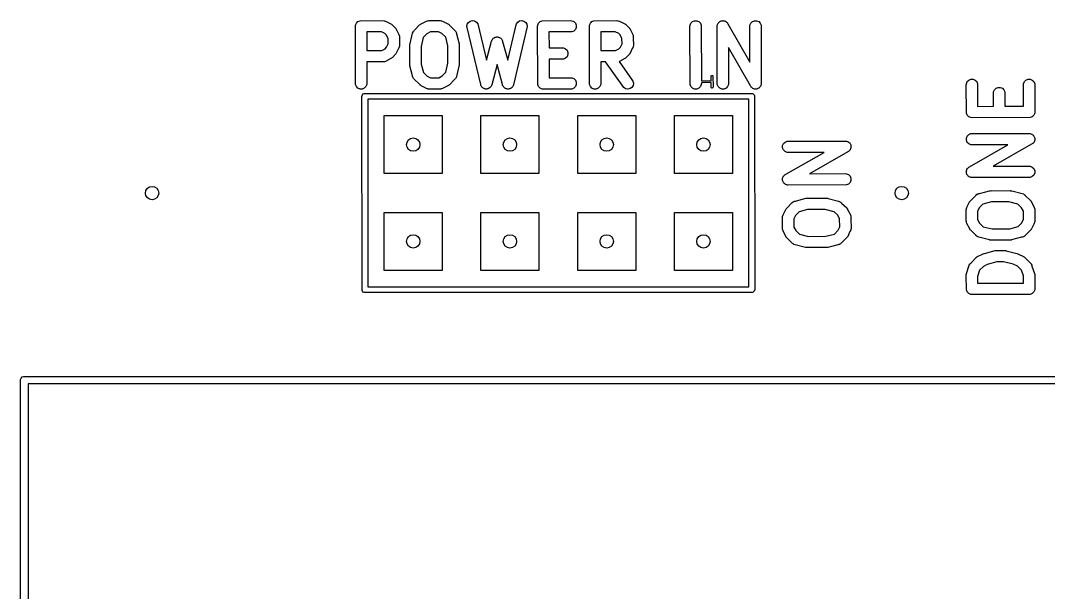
# Model space of a CAD drawing. Extents: x 0.06 to 3.13, y 0.01 to 2.39.
# Drawn here: x 0.064 to 1.127, y 1.787 to 2.378 of the extents above; entities that cross this region are included whole.
import ezdxf

# ---------------------------------------------------------------- set-up
doc = ezdxf.new("R2010")
doc.units = 0
doc.header["$MEASUREMENT"] = 0
doc.layers.add('BLACK', color=7, linetype='CONTINUOUS')

msp = doc.modelspace()

# ---------------------------------------------------------------- linework, layer by layer
at = {"layer": 'BLACK', "linetype": 'CONTINUOUS'}
for p, q in [((0.4102, 2.3723), (0.4103, 2.3735)), ((0.4103, 2.3121), (0.4102, 2.3723)), ((0.4103, 2.3735), (0.4112, 2.3756)), ((0.4112, 2.3756), (0.4128, 2.3773)), ((0.4128, 2.3773), (0.415, 2.3781)), ((0.415, 2.3781), (0.4386, 2.3783)), ((0.4386, 2.3783), (0.4398, 2.3781)), ((0.4398, 2.3781), (0.44, 2.3781)), ((0.44, 2.3781), (0.4402, 2.378)), ((0.4402, 2.378), (0.4413, 2.3775)), ((0.4413, 2.3775), (0.4419, 2.3773)), ((0.4419, 2.3773), (0.442, 2.3772)), ((0.442, 2.3772), (0.4469, 2.3748)), ((0.4469, 2.3748), (0.4474, 2.3745)), ((0.4474, 2.3745), (0.4475, 2.3744)), ((0.4475, 2.3744), (0.4476, 2.3744)), ((0.4476, 2.3744), (0.4479, 2.3742)), ((0.4479, 2.3742), (0.4483, 2.3737)), ((0.4483, 2.3737), (0.4512, 2.3709)), ((0.4512, 2.3709), (0.4516, 2.3704)), ((0.4516, 2.3704), (0.4517, 2.3703)), ((0.4517, 2.3703), (0.4518, 2.3702)), ((0.4518, 2.3702), (0.452, 2.37)), ((0.452, 2.37), (0.4522, 2.3694)), ((0.4715, 2.3685), (0.4766, 2.3737)), ((0.4766, 2.3737), (0.4771, 2.3741)), ((0.4771, 2.3741), (0.4772, 2.3742)), ((0.4772, 2.3742), (0.4773, 2.3743)), ((0.4773, 2.3743), (0.4775, 2.3744)), ((0.4775, 2.3744), (0.4782, 2.3747)), ((0.4782, 2.3747), (0.4838, 2.3776)), ((0.4838, 2.3776), (0.4849, 2.378)), ((0.4849, 2.378), (0.4851, 2.3781)), ((0.4851, 2.3781), (0.4853, 2.3781)), ((0.4853, 2.3781), (0.4864, 2.3782)), ((0.4864, 2.3782), (0.4872, 2.3782)), ((0.4872, 2.3782), (0.4873, 2.3782)), ((0.4873, 2.3782), (0.4977, 2.3783)), ((0.4977, 2.3783), (0.4988, 2.3781)), ((0.4988, 2.3781), (0.499, 2.3781)), ((0.499, 2.3781), (0.4992, 2.378)), ((0.4992, 2.378), (0.5003, 2.3775)), ((0.5003, 2.3775), (0.501, 2.3773)), ((0.501, 2.3773), (0.501, 2.3772)), ((0.501, 2.3772), (0.5059, 2.3748)), ((0.5059, 2.3748), (0.5064, 2.3745)), ((0.5064, 2.3745), (0.5066, 2.3744)), ((0.5066, 2.3744), (0.5067, 2.3744)), ((0.5067, 2.3744), (0.5069, 2.3742)), ((0.5069, 2.3742), (0.5074, 2.3736)), ((0.5074, 2.3736), (0.5131, 2.3681)), ((0.5255, 2.3721), (0.5259, 2.3744)), ((0.5257, 2.371), (0.5255, 2.3721)), ((0.5398, 2.3122), (0.5257, 2.371)), ((0.5259, 2.3744), (0.5271, 2.3764)), ((0.5271, 2.3764), (0.529, 2.3777)), ((0.529, 2.3777), (0.5312, 2.3783)), ((0.5312, 2.3783), (0.5335, 2.3779)), ((0.5335, 2.3779), (0.5354, 2.3767)), ((0.5354, 2.3767), (0.5368, 2.3748)), ((0.5368, 2.3748), (0.5458, 2.3372)), ((0.5677, 2.3372), (0.5763, 2.3737)), ((0.5879, 2.3721), (0.5737, 2.3119)), ((0.5763, 2.3737), (0.5767, 2.3748)), ((0.5767, 2.3748), (0.578, 2.3767)), ((0.578, 2.3767), (0.58, 2.3779)), ((0.58, 2.3779), (0.5823, 2.3783)), ((0.5823, 2.3783), (0.5845, 2.3777)), ((0.5845, 2.3777), (0.5864, 2.3764)), ((0.5864, 2.3764), (0.5876, 2.3744)), ((0.5876, 2.3744), (0.5879, 2.3721)), ((0.5986, 2.3723), (0.5987, 2.3735)), ((0.5987, 2.3121), (0.5986, 2.3723)), ((0.5987, 2.3735), (0.5996, 2.3756)), ((0.5996, 2.3756), (0.6013, 2.3773)), ((0.6013, 2.3773), (0.6034, 2.3781)), ((0.6034, 2.3781), (0.6327, 2.3783)), ((0.6327, 2.3783), (0.6338, 2.3781)), ((0.6338, 2.3781), (0.6359, 2.3773)), ((0.6359, 2.3773), (0.6376, 2.3756)), ((0.6376, 2.3756), (0.6384, 2.3735)), ((0.6384, 2.3712), (0.6376, 2.3691)), ((0.6384, 2.3735), (0.6384, 2.3712)), ((0.6521, 2.3723), (0.6522, 2.3735)), ((0.6522, 2.3121), (0.6521, 2.3723)), ((0.6522, 2.3735), (0.6531, 2.3756)), ((0.6531, 2.3756), (0.6547, 2.3773)), ((0.6547, 2.3773), (0.6568, 2.3781)), ((0.6568, 2.3781), (0.6805, 2.3783)), ((0.6805, 2.3783), (0.6816, 2.3781)), ((0.6816, 2.3781), (0.6818, 2.3781)), ((0.6818, 2.3781), (0.682, 2.378)), ((0.682, 2.378), (0.6831, 2.3775)), ((0.6831, 2.3775), (0.6837, 2.3773)), ((0.6837, 2.3773), (0.6838, 2.3772)), ((0.6838, 2.3772), (0.6887, 2.3748)), ((0.6887, 2.3748), (0.6892, 2.3745)), ((0.6892, 2.3745), (0.6894, 2.3744)), ((0.6894, 2.3744), (0.6895, 2.3744)), ((0.6895, 2.3744), (0.6897, 2.3742)), ((0.6897, 2.3742), (0.6901, 2.3737)), ((0.6901, 2.3737), (0.6931, 2.3709)), ((0.6931, 2.3709), (0.6934, 2.3704)), ((0.6934, 2.3704), (0.6936, 2.3703)), ((0.6936, 2.3703), (0.6936, 2.3702)), ((0.6936, 2.3702), (0.6938, 2.37)), ((0.6938, 2.37), (0.6941, 2.3694)), ((0.7561, 2.3723), (0.7562, 2.3735)), ((0.7562, 2.3121), (0.7561, 2.3723)), ((0.7562, 2.3735), (0.7571, 2.3756)), ((0.7571, 2.3756), (0.7587, 2.3773)), ((0.7587, 2.3773), (0.7609, 2.3781)), ((0.7609, 2.3781), (0.7632, 2.3781)), ((0.7632, 2.3781), (0.7653, 2.3773)), ((0.7653, 2.3773), (0.7669, 2.3756)), ((0.7669, 2.3756), (0.7678, 2.3735)), ((0.7678, 2.3735), (0.7679, 2.3159)), ((0.7842, 2.3728), (0.7843, 2.3729)), ((0.7843, 2.3726), (0.7842, 2.3728)), ((0.7842, 2.3723), (0.7843, 2.3726)), ((0.7843, 2.3121), (0.7842, 2.3723)), ((0.7843, 2.3735), (0.7846, 2.3742)), ((0.7843, 2.3729), (0.7843, 2.3735)), ((0.7846, 2.3742), (0.7849, 2.375)), ((0.7849, 2.375), (0.7851, 2.3753)), ((0.7851, 2.3753), (0.7852, 2.3756)), ((0.7852, 2.3756), (0.7858, 2.3762)), ((0.7858, 2.3762), (0.7863, 2.3768)), ((0.7863, 2.3768), (0.7866, 2.377)), ((0.7866, 2.377), (0.7869, 2.3773)), ((0.7869, 2.3773), (0.7876, 2.3776)), ((0.7876, 2.3776), (0.7883, 2.3779)), ((0.7883, 2.3779), (0.7886, 2.378)), ((0.7886, 2.378), (0.789, 2.3781)), ((0.789, 2.3781), (0.7898, 2.3781)), ((0.7898, 2.3781), (0.7905, 2.3782)), ((0.7905, 2.3782), (0.7909, 2.3781)), ((0.7909, 2.3781), (0.7913, 2.3781)), ((0.7913, 2.3781), (0.792, 2.3778)), ((0.792, 2.3778), (0.7928, 2.3776)), ((0.7928, 2.3776), (0.7931, 2.3774)), ((0.7931, 2.3774), (0.7934, 2.3773)), ((0.7934, 2.3773), (0.794, 2.3767)), ((0.794, 2.3767), (0.7946, 2.3762)), ((0.7946, 2.3762), (0.7948, 2.3759)), ((0.7948, 2.3759), (0.795, 2.3756)), ((0.795, 2.3756), (0.7953, 2.3749)), ((0.7953, 2.3749), (0.818, 2.3353)), ((0.818, 2.3723), (0.8181, 2.3735)), ((0.818, 2.3353), (0.818, 2.3723)), ((0.8181, 2.3735), (0.819, 2.3756)), ((0.819, 2.3756), (0.8206, 2.3773)), ((0.8206, 2.3773), (0.8227, 2.3781)), ((0.8227, 2.3781), (0.825, 2.3781)), ((0.825, 2.3781), (0.8272, 2.3773)), ((0.8272, 2.3773), (0.8288, 2.3756)), ((0.8288, 2.3756), (0.8297, 2.3735)), ((0.8297, 2.3735), (0.8298, 2.3133)), ((0.4219, 2.3665), (0.422, 2.3472)), ((0.4371, 2.3665), (0.4219, 2.3665)), ((0.4406, 2.3648), (0.4371, 2.3665)), ((0.4421, 2.3634), (0.4406, 2.3648)), ((0.444, 2.3598), (0.4421, 2.3634)), ((0.444, 2.3542), (0.444, 2.3598)), ((0.4522, 2.3694), (0.4551, 2.3637)), ((0.4551, 2.3637), (0.4556, 2.3627)), ((0.4556, 2.3627), (0.4556, 2.3624)), ((0.4556, 2.3624), (0.4557, 2.3623)), ((0.4557, 2.3623), (0.4557, 2.3611)), ((0.4557, 2.3611), (0.4557, 2.3604)), ((0.4557, 2.3604), (0.4557, 2.3602)), ((0.4557, 2.3602), (0.4558, 2.3527)), ((0.4668, 2.3544), (0.4694, 2.3653)), ((0.4694, 2.3653), (0.4698, 2.3664)), ((0.4698, 2.3664), (0.4701, 2.3668)), ((0.4701, 2.3668), (0.4703, 2.3672)), ((0.4703, 2.3672), (0.4708, 2.3678)), ((0.4708, 2.3678), (0.4712, 2.3683)), ((0.4712, 2.3683), (0.4715, 2.3685)), ((0.4804, 2.3608), (0.4782, 2.3515)), ((0.4841, 2.3646), (0.4804, 2.3608)), ((0.4877, 2.3665), (0.4841, 2.3646)), ((0.4961, 2.3665), (0.4877, 2.3665)), ((0.4996, 2.3648), (0.4961, 2.3665)), ((0.5036, 2.361), (0.4996, 2.3648)), ((0.5058, 2.3523), (0.5036, 2.361)), ((0.5131, 2.3681), (0.5138, 2.3672)), ((0.5138, 2.3672), (0.514, 2.3668)), ((0.514, 2.3668), (0.5143, 2.3664)), ((0.5143, 2.3664), (0.5145, 2.3657)), ((0.5145, 2.3657), (0.5147, 2.3651)), ((0.5147, 2.3651), (0.5147, 2.3647)), ((0.5147, 2.3647), (0.5175, 2.3541)), ((0.5519, 2.3587), (0.5523, 2.3594)), ((0.5523, 2.3594), (0.5526, 2.3596)), ((0.5526, 2.3596), (0.5528, 2.3599)), ((0.5528, 2.3599), (0.5535, 2.3603)), ((0.5535, 2.3603), (0.5541, 2.3608)), ((0.5541, 2.3608), (0.5545, 2.3609)), ((0.5545, 2.3609), (0.5548, 2.3611)), ((0.5548, 2.3611), (0.5556, 2.3612)), ((0.5556, 2.3612), (0.5563, 2.3614)), ((0.5563, 2.3614), (0.5567, 2.3613)), ((0.5567, 2.3613), (0.5571, 2.3614)), ((0.5571, 2.3614), (0.5579, 2.3612)), ((0.5579, 2.3612), (0.5586, 2.3611)), ((0.5586, 2.3611), (0.559, 2.3609)), ((0.559, 2.3609), (0.5593, 2.3608)), ((0.5593, 2.3608), (0.56, 2.3603)), ((0.56, 2.3603), (0.5606, 2.3599)), ((0.5606, 2.3599), (0.5609, 2.3596)), ((0.5609, 2.3596), (0.5612, 2.3594)), ((0.5612, 2.3594), (0.5616, 2.3587)), ((0.6338, 2.3666), (0.6103, 2.3665)), ((0.6103, 2.3665), (0.6104, 2.3501)), ((0.6359, 2.3674), (0.6338, 2.3666)), ((0.6376, 2.3691), (0.6359, 2.3674)), ((0.6638, 2.3665), (0.6638, 2.3472)), ((0.6789, 2.3665), (0.6638, 2.3665)), ((0.6825, 2.3648), (0.6789, 2.3665)), ((0.684, 2.3634), (0.6825, 2.3648)), ((0.6858, 2.3598), (0.684, 2.3634)), ((0.6859, 2.3542), (0.6858, 2.3598)), ((0.6941, 2.3694), (0.697, 2.3637)), ((0.697, 2.3637), (0.6974, 2.3627)), ((0.6974, 2.3627), (0.6974, 2.3624)), ((0.6974, 2.3624), (0.6975, 2.3623)), ((0.6975, 2.3623), (0.6975, 2.3611)), ((0.6975, 2.3611), (0.6976, 2.3604)), ((0.6976, 2.3604), (0.6975, 2.3602)), ((0.6975, 2.3602), (0.6976, 2.3527)), ((0.4374, 2.3473), (0.4409, 2.3491)), ((0.4409, 2.3491), (0.4424, 2.3507)), ((0.4424, 2.3507), (0.444, 2.3542)), ((0.4547, 2.3493), (0.4523, 2.3444)), ((0.4548, 2.3494), (0.4547, 2.3493)), ((0.455, 2.35), (0.4548, 2.3494)), ((0.4556, 2.3511), (0.455, 2.35)), ((0.4557, 2.3515), (0.4556, 2.3513)), ((0.4556, 2.3513), (0.4556, 2.3511)), ((0.4558, 2.3527), (0.4557, 2.3515)), ((0.4665, 2.3531), (0.4666, 2.3538)), ((0.4665, 2.353), (0.4665, 2.3531)), ((0.4665, 2.3529), (0.4665, 2.353)), ((0.4665, 2.3527), (0.4665, 2.3529)), ((0.4666, 2.3334), (0.4665, 2.3527)), ((0.4666, 2.3538), (0.4668, 2.3544)), ((0.4782, 2.3515), (0.4783, 2.3333)), ((0.5059, 2.3341), (0.5058, 2.3523)), ((0.5175, 2.3541), (0.5175, 2.3539)), ((0.5175, 2.3539), (0.5175, 2.3538)), ((0.5175, 2.3538), (0.5175, 2.3537)), ((0.5175, 2.3537), (0.5176, 2.353)), ((0.5176, 2.353), (0.5175, 2.3523)), ((0.5175, 2.3523), (0.5176, 2.333)), ((0.5458, 2.3372), (0.551, 2.357)), ((0.551, 2.357), (0.5511, 2.3573)), ((0.5511, 2.3574), (0.5512, 2.3575)), ((0.5511, 2.3573), (0.5511, 2.3574)), ((0.5512, 2.3575), (0.5514, 2.3581)), ((0.5514, 2.3581), (0.5519, 2.3587)), ((0.5616, 2.3587), (0.562, 2.3581)), ((0.562, 2.3581), (0.5621, 2.3577)), ((0.5621, 2.3577), (0.5623, 2.3574)), ((0.5623, 2.3574), (0.5624, 2.3566)), ((0.5624, 2.3566), (0.5677, 2.3372)), ((0.6104, 2.3501), (0.6242, 2.3501)), ((0.6242, 2.3501), (0.6254, 2.35)), ((0.6254, 2.35), (0.6275, 2.3491)), ((0.6275, 2.3491), (0.6291, 2.3475)), ((0.6792, 2.3473), (0.6827, 2.3491)), ((0.6827, 2.3491), (0.6842, 2.3507)), ((0.6842, 2.3507), (0.6859, 2.3542)), ((0.6965, 2.3493), (0.6942, 2.3444)), ((0.6966, 2.3494), (0.6965, 2.3493)), ((0.6969, 2.35), (0.6966, 2.3494)), ((0.6974, 2.3511), (0.6969, 2.35)), ((0.6975, 2.3515), (0.6974, 2.3513)), ((0.6974, 2.3513), (0.6974, 2.3511)), ((0.6976, 2.3527), (0.6975, 2.3515)), ((0.8187, 2.3107), (0.796, 2.3503)), ((0.796, 2.3503), (0.796, 2.3133)), ((0.422, 2.3472), (0.4374, 2.3473)), ((0.4469, 2.339), (0.4413, 2.3361)), ((0.4475, 2.3393), (0.4469, 2.339)), ((0.4477, 2.3395), (0.4475, 2.3393)), ((0.4479, 2.3396), (0.4477, 2.3395)), ((0.448, 2.3397), (0.4479, 2.3396)), ((0.4484, 2.3401), (0.448, 2.3397)), ((0.4512, 2.343), (0.4484, 2.3401)), ((0.4517, 2.3434), (0.4512, 2.343)), ((0.4519, 2.3437), (0.4517, 2.3434)), ((0.452, 2.3438), (0.4519, 2.3437)), ((0.4523, 2.3444), (0.452, 2.3439)), ((0.452, 2.3439), (0.452, 2.3438)), ((0.6254, 2.3384), (0.6104, 2.3384)), ((0.6104, 2.3384), (0.6104, 2.3191)), ((0.6275, 2.3393), (0.6254, 2.3384)), ((0.6291, 2.3409), (0.6275, 2.3393)), ((0.6291, 2.3475), (0.63, 2.3454)), ((0.63, 2.3431), (0.6291, 2.3409)), ((0.63, 2.3454), (0.63, 2.3431)), ((0.6638, 2.3472), (0.6717, 2.3473)), ((0.6717, 2.3473), (0.6719, 2.3473)), ((0.6719, 2.3473), (0.6721, 2.3473)), ((0.6721, 2.3473), (0.6792, 2.3473)), ((0.6887, 2.339), (0.6831, 2.3361)), ((0.6894, 2.3393), (0.6887, 2.339)), ((0.6896, 2.3395), (0.6894, 2.3393)), ((0.6897, 2.3396), (0.6896, 2.3395)), ((0.6898, 2.3397), (0.6897, 2.3396)), ((0.6903, 2.3401), (0.6898, 2.3397)), ((0.6931, 2.343), (0.6903, 2.3401)), ((0.6936, 2.3434), (0.6931, 2.343)), ((0.6937, 2.3437), (0.6936, 2.3434)), ((0.6938, 2.3438), (0.6937, 2.3437)), ((0.6939, 2.3439), (0.6938, 2.3438)), ((0.6942, 2.3444), (0.6939, 2.3439)), ((0.4377, 2.3356), (0.422, 2.3355)), ((0.422, 2.3355), (0.422, 2.3133)), ((0.4379, 2.3356), (0.4377, 2.3356)), ((0.4388, 2.3356), (0.4379, 2.3356)), ((0.4398, 2.3356), (0.4388, 2.3356)), ((0.44, 2.3357), (0.4398, 2.3356)), ((0.4402, 2.3357), (0.44, 2.3357)), ((0.4413, 2.3361), (0.4402, 2.3357)), ((0.4665, 2.3327), (0.4666, 2.3334)), ((0.4666, 2.332), (0.4665, 2.3327)), ((0.4666, 2.3318), (0.4666, 2.332)), ((0.4666, 2.3317), (0.4666, 2.3318)), ((0.4666, 2.3315), (0.4666, 2.3317)), ((0.4694, 2.321), (0.4666, 2.3315)), ((0.4783, 2.3333), (0.4805, 2.3246)), ((0.5037, 2.3248), (0.5059, 2.3341)), ((0.5173, 2.3312), (0.5146, 2.3203)), ((0.5175, 2.3318), (0.5173, 2.3312)), ((0.5176, 2.3325), (0.5175, 2.3318)), ((0.5176, 2.333), (0.5176, 2.3328)), ((0.5176, 2.3328), (0.5176, 2.3327)), ((0.5176, 2.3327), (0.5176, 2.3325)), ((0.5567, 2.3328), (0.5512, 2.3118)), ((0.5623, 2.3121), (0.5567, 2.3328)), ((0.6689, 2.3356), (0.6638, 2.3355)), ((0.6638, 2.3355), (0.6639, 2.3133)), ((0.6876, 2.309), (0.6689, 2.3356)), ((0.6831, 2.3361), (0.6829, 2.3361)), ((0.6829, 2.3361), (0.6965, 2.3167)), ((0.4694, 2.3206), (0.4694, 2.321)), ((0.4696, 2.32), (0.4694, 2.3206)), ((0.4698, 2.3192), (0.4696, 2.32)), ((0.4701, 2.3189), (0.4698, 2.3192)), ((0.4703, 2.3184), (0.4701, 2.3189)), ((0.471, 2.3176), (0.4703, 2.3184)), ((0.4767, 2.312), (0.471, 2.3176)), ((0.4805, 2.3246), (0.4844, 2.3208)), ((0.4844, 2.3208), (0.488, 2.3191)), ((0.488, 2.3191), (0.4964, 2.3192)), ((0.4964, 2.3192), (0.5, 2.3211)), ((0.5, 2.3211), (0.5037, 2.3248)), ((0.5126, 2.3172), (0.5075, 2.3119)), ((0.5129, 2.3174), (0.5126, 2.3172)), ((0.5133, 2.3179), (0.5129, 2.3174)), ((0.5138, 2.3184), (0.5133, 2.3179)), ((0.514, 2.3189), (0.5138, 2.3184)), ((0.5143, 2.3192), (0.514, 2.3189)), ((0.5146, 2.3203), (0.5143, 2.3192)), ((0.6104, 2.3191), (0.6327, 2.3192)), ((0.6327, 2.3192), (0.6338, 2.3191)), ((0.6338, 2.3191), (0.6359, 2.3182)), ((0.6359, 2.3182), (0.6376, 2.3166)), ((0.6965, 2.3167), (0.6971, 2.3157)), ((0.778, 2.3206), (0.7781, 2.321)), ((0.778, 2.316), (0.778, 2.3206)), ((0.7781, 2.321), (0.7786, 2.3215)), ((0.7786, 2.3215), (0.7794, 2.3215)), ((0.7794, 2.3215), (0.7799, 2.321)), ((0.7799, 2.321), (0.78, 2.3094)), ((1.0427, 2.3151), (1.0444, 2.3168)), ((1.0444, 2.3168), (1.0465, 2.3177)), ((1.0465, 2.3177), (1.0488, 2.3177)), ((1.0488, 2.3177), (1.0509, 2.3168)), ((1.0509, 2.3168), (1.0526, 2.3151)), ((1.1018, 2.3151), (1.1034, 2.3168)), ((1.1034, 2.3168), (1.1056, 2.3177)), ((1.1056, 2.3177), (1.1079, 2.3177)), ((1.1079, 2.3177), (1.11, 2.3168)), ((1.11, 2.3168), (1.1116, 2.3151)), ((0.4112, 2.31), (0.4103, 2.3121)), ((0.4128, 2.3084), (0.4112, 2.31)), ((0.415, 2.3075), (0.4128, 2.3084)), ((0.4173, 2.3075), (0.415, 2.3075)), ((0.4194, 2.3084), (0.4173, 2.3075)), ((0.421, 2.31), (0.4194, 2.3084)), ((0.4219, 2.3121), (0.421, 2.31)), ((0.422, 2.3133), (0.4219, 2.3121)), ((0.4772, 2.3114), (0.4767, 2.312)), ((0.4774, 2.3113), (0.4772, 2.3114)), ((0.4775, 2.3112), (0.4774, 2.3113)), ((0.4777, 2.3111), (0.4775, 2.3112)), ((0.4782, 2.3108), (0.4777, 2.3111)), ((0.4831, 2.3085), (0.4782, 2.3108)), ((0.4831, 2.3084), (0.4831, 2.3085)), ((0.4838, 2.3081), (0.4831, 2.3084)), ((0.4849, 2.3076), (0.4838, 2.3081)), ((0.4851, 2.3076), (0.4849, 2.3076)), ((0.4853, 2.3075), (0.4851, 2.3076)), ((0.4864, 2.3074), (0.4853, 2.3075)), ((0.4968, 2.3075), (0.4864, 2.3074)), ((0.4969, 2.3074), (0.4968, 2.3075)), ((0.4977, 2.3075), (0.4969, 2.3074)), ((0.4988, 2.3075), (0.4977, 2.3075)), ((0.499, 2.3076), (0.4988, 2.3075)), ((0.4992, 2.3076), (0.499, 2.3076)), ((0.5003, 2.308), (0.4992, 2.3076)), ((0.5059, 2.3109), (0.5003, 2.308)), ((0.5066, 2.3112), (0.5059, 2.3109)), ((0.5068, 2.3114), (0.5066, 2.3112)), ((0.5069, 2.3114), (0.5068, 2.3114)), ((0.507, 2.3116), (0.5069, 2.3114)), ((0.5075, 2.3119), (0.507, 2.3116)), ((0.5399, 2.3114), (0.5398, 2.3122)), ((0.54, 2.3111), (0.5399, 2.3114)), ((0.5401, 2.3108), (0.54, 2.3111)), ((0.5406, 2.3101), (0.5401, 2.3108)), ((0.541, 2.3094), (0.5406, 2.3101)), ((0.5413, 2.3092), (0.541, 2.3094)), ((0.5415, 2.309), (0.5413, 2.3092)), ((0.5422, 2.3085), (0.5415, 2.309)), ((0.5429, 2.308), (0.5422, 2.3085)), ((0.5432, 2.3079), (0.5429, 2.308)), ((0.5434, 2.3078), (0.5432, 2.3079)), ((0.5443, 2.3076), (0.5434, 2.3078)), ((0.5451, 2.3074), (0.5443, 2.3076)), ((0.5454, 2.3074), (0.5451, 2.3074)), ((0.5457, 2.3074), (0.5454, 2.3074)), ((0.5465, 2.3076), (0.5457, 2.3074)), ((0.5474, 2.3077), (0.5465, 2.3076)), ((0.5476, 2.3079), (0.5474, 2.3077)), ((0.5479, 2.3079), (0.5476, 2.3079)), ((0.5486, 2.3084), (0.5479, 2.3079)), ((0.5494, 2.3089), (0.5486, 2.3084)), ((0.5496, 2.3091), (0.5494, 2.3089)), ((0.5498, 2.3093), (0.5496, 2.3091)), ((0.5503, 2.31), (0.5498, 2.3093)), ((0.5508, 2.3107), (0.5503, 2.31)), ((0.5509, 2.3111), (0.5508, 2.3107)), ((0.551, 2.3112), (0.5509, 2.3111)), ((0.5512, 2.3118), (0.551, 2.3114)), ((0.551, 2.3114), (0.551, 2.3112)), ((0.5624, 2.3112), (0.5623, 2.3121)), ((0.5626, 2.311), (0.5624, 2.3112)), ((0.5627, 2.3107), (0.5626, 2.311)), ((0.5632, 2.31), (0.5627, 2.3107)), ((0.5636, 2.3093), (0.5632, 2.31)), ((0.5639, 2.3091), (0.5636, 2.3093)), ((0.5641, 2.3089), (0.5639, 2.3091)), ((0.5648, 2.3084), (0.5641, 2.3089)), ((0.5655, 2.3079), (0.5648, 2.3084)), ((0.5658, 2.3079), (0.5655, 2.3079)), ((0.5661, 2.3077), (0.5658, 2.3079)), ((0.5669, 2.3076), (0.5661, 2.3077)), ((0.5678, 2.3074), (0.5669, 2.3076)), ((0.5681, 2.3074), (0.5678, 2.3074)), ((0.5684, 2.3074), (0.5681, 2.3074)), ((0.5692, 2.3076), (0.5684, 2.3074)), ((0.57, 2.3078), (0.5692, 2.3076)), ((0.5703, 2.3079), (0.57, 2.3078)), ((0.5706, 2.308), (0.5703, 2.3079)), ((0.5713, 2.3085), (0.5706, 2.308)), ((0.572, 2.309), (0.5713, 2.3085)), ((0.5722, 2.3092), (0.572, 2.309)), ((0.5724, 2.3094), (0.5722, 2.3092)), ((0.5728, 2.3101), (0.5724, 2.3094)), ((0.5733, 2.3108), (0.5728, 2.3101)), ((0.5735, 2.3113), (0.5733, 2.3108)), ((0.5736, 2.3114), (0.5735, 2.3113)), ((0.5737, 2.3119), (0.5736, 2.3115)), ((0.5736, 2.3115), (0.5736, 2.3114)), ((0.5996, 2.31), (0.5987, 2.3121)), ((0.6013, 2.3084), (0.5996, 2.31)), ((0.6034, 2.3075), (0.6013, 2.3084)), ((0.6045, 2.3074), (0.6034, 2.3075)), ((0.6338, 2.3075), (0.6045, 2.3074)), ((0.6359, 2.3084), (0.6338, 2.3075)), ((0.6376, 2.31), (0.6359, 2.3084)), ((0.6376, 2.3166), (0.6384, 2.3144)), ((0.6384, 2.3121), (0.6376, 2.31)), ((0.6384, 2.3144), (0.6384, 2.3121)), ((0.6531, 2.31), (0.6522, 2.3121)), ((0.6547, 2.3084), (0.6531, 2.31)), ((0.6568, 2.3075), (0.6547, 2.3084)), ((0.6591, 2.3075), (0.6568, 2.3075)), ((0.6612, 2.3084), (0.6591, 2.3075)), ((0.6629, 2.31), (0.6612, 2.3084)), ((0.6638, 2.3121), (0.6629, 2.31)), ((0.6639, 2.3133), (0.6638, 2.3121)), ((0.6896, 2.3078), (0.6876, 2.309)), ((0.6918, 2.3074), (0.6896, 2.3078)), ((0.6941, 2.3079), (0.6918, 2.3074)), ((0.696, 2.3092), (0.6941, 2.3079)), ((0.6972, 2.3112), (0.696, 2.3092)), ((0.6971, 2.3157), (0.6976, 2.3134)), ((0.6976, 2.3134), (0.6972, 2.3112)), ((0.7571, 2.31), (0.7562, 2.3121)), ((0.7587, 2.3084), (0.7571, 2.31)), ((0.7609, 2.3075), (0.7587, 2.3084)), ((0.7632, 2.3075), (0.7609, 2.3075)), ((0.7653, 2.3084), (0.7632, 2.3075)), ((0.7656, 2.3087), (0.7653, 2.3084)), ((0.7657, 2.3087), (0.7656, 2.3087)), ((0.7669, 2.31), (0.7657, 2.3088)), ((0.7657, 2.3088), (0.7657, 2.3087)), ((0.7678, 2.3121), (0.7669, 2.31)), ((0.7679, 2.3133), (0.7678, 2.3121)), ((0.7679, 2.3159), (0.778, 2.316)), ((0.7781, 2.3141), (0.7679, 2.314)), ((0.7679, 2.314), (0.7679, 2.3133)), ((0.7781, 2.309), (0.7781, 2.3141)), ((0.7786, 2.3085), (0.7781, 2.309)), ((0.7794, 2.3085), (0.7786, 2.3085)), ((0.7799, 2.309), (0.7794, 2.3085)), ((0.78, 2.3094), (0.7799, 2.309)), ((0.7852, 2.31), (0.7843, 2.3121)), ((0.7869, 2.3084), (0.7852, 2.31)), ((0.789, 2.3075), (0.7869, 2.3084)), ((0.7913, 2.3075), (0.789, 2.3075)), ((0.7934, 2.3084), (0.7913, 2.3075)), ((0.795, 2.31), (0.7934, 2.3084)), ((0.7959, 2.3121), (0.795, 2.31)), ((0.796, 2.3133), (0.7959, 2.3121)), ((0.819, 2.31), (0.8187, 2.3107)), ((0.8192, 2.3097), (0.819, 2.31)), ((0.8194, 2.3094), (0.8192, 2.3097)), ((0.82, 2.3089), (0.8194, 2.3094)), ((0.8206, 2.3084), (0.82, 2.3089)), ((0.8209, 2.3082), (0.8206, 2.3084)), ((0.8212, 2.308), (0.8209, 2.3082)), ((0.822, 2.3078), (0.8212, 2.308)), ((0.8227, 2.3075), (0.822, 2.3078)), ((0.8231, 2.3075), (0.8227, 2.3075)), ((0.8235, 2.3074), (0.8231, 2.3075)), ((0.8242, 2.3075), (0.8235, 2.3074)), ((0.825, 2.3075), (0.8242, 2.3075)), ((0.8254, 2.3076), (0.825, 2.3075)), ((0.8258, 2.3077), (0.8254, 2.3076)), ((0.8264, 2.3081), (0.8258, 2.3077)), ((0.8272, 2.3084), (0.8264, 2.3081)), ((0.8274, 2.3087), (0.8272, 2.3084)), ((0.8278, 2.3088), (0.8274, 2.3087)), ((0.8282, 2.3095), (0.8278, 2.3088)), ((0.8288, 2.31), (0.8282, 2.3095)), ((0.8289, 2.3104), (0.8288, 2.31)), ((0.8292, 2.3107), (0.8289, 2.3104)), ((0.8294, 2.3114), (0.8292, 2.3107)), ((0.8297, 2.3121), (0.8294, 2.3114)), ((0.8298, 2.3129), (0.8297, 2.3127)), ((0.8297, 2.3127), (0.8297, 2.3121)), ((0.8298, 2.3133), (0.8298, 2.313)), ((0.8298, 2.313), (0.8298, 2.3129)), ((1.0417, 2.3119), (1.0419, 2.313)), ((1.0419, 2.2826), (1.0417, 2.3119)), ((1.0419, 2.313), (1.0427, 2.3151)), ((1.0526, 2.3151), (1.0534, 2.313)), ((1.0534, 2.313), (1.0535, 2.2895)), ((1.07, 2.3046), (1.0709, 2.3067)), ((1.0709, 2.3067), (1.0725, 2.3083)), ((1.0725, 2.3083), (1.0746, 2.3092)), ((1.0746, 2.3092), (1.0769, 2.3092)), ((1.0769, 2.3092), (1.0791, 2.3083)), ((1.0791, 2.3083), (1.0807, 2.3067)), ((1.0807, 2.3067), (1.0816, 2.3046)), ((1.1008, 2.3119), (1.1009, 2.313)), ((1.1009, 2.2896), (1.1008, 2.3119)), ((1.1009, 2.313), (1.1018, 2.3151)), ((1.1116, 2.3151), (1.1125, 2.313)), ((1.1125, 2.313), (1.1126, 2.2837)), ((0.417, 2.3), (0.4171, 2.3006)), ((0.4171, 2.0994), (0.417, 2.3)), ((0.4171, 2.3006), (0.4175, 2.3016)), ((0.4175, 2.3016), (0.4184, 2.3025)), ((0.4184, 2.3025), (0.4194, 2.3029)), ((0.4194, 2.3029), (0.82, 2.303)), ((0.817, 2.2971), (0.4229, 2.297)), ((0.4229, 2.297), (0.423, 2.1029)), ((0.8171, 2.103), (0.817, 2.2971)), ((0.82, 2.303), (0.8206, 2.3029)), ((0.8206, 2.3029), (0.8216, 2.3025)), ((0.8216, 2.3025), (0.8225, 2.3016)), ((0.8225, 2.3016), (0.8229, 2.3006)), ((0.8229, 2.3006), (0.823, 2.1)), ((1.0699, 2.3034), (1.07, 2.3046)), ((1.0699, 2.2896), (1.0699, 2.3034)), ((1.0816, 2.3046), (1.0816, 2.2896)), ((1.0535, 2.2895), (1.0699, 2.2896)), ((1.0816, 2.2896), (1.1009, 2.2896)), ((0.44, 2.22), (0.44, 2.28)), ((0.44, 2.28), (0.5, 2.28)), ((0.5, 2.28), (0.5, 2.22)), ((0.54, 2.22), (0.54, 2.28)), ((0.54, 2.28), (0.6, 2.28)), ((0.6, 2.28), (0.6, 2.22)), ((0.64, 2.22), (0.64, 2.28)), ((0.64, 2.28), (0.7, 2.28)), ((0.7, 2.28), (0.7, 2.22)), ((0.74, 2.22), (0.74, 2.28)), ((0.74, 2.28), (0.8, 2.28)), ((0.8, 2.28), (0.8, 2.22)), ((1.0427, 2.2805), (1.0419, 2.2826)), ((1.0444, 2.2788), (1.0427, 2.2805)), ((1.0465, 2.2779), (1.0444, 2.2788)), ((1.0477, 2.2778), (1.0465, 2.2779)), ((1.1079, 2.2779), (1.0477, 2.2778)), ((1.11, 2.2788), (1.1079, 2.2779)), ((1.1116, 2.2805), (1.11, 2.2788)), ((1.1125, 2.2826), (1.1116, 2.2805)), ((1.1126, 2.2837), (1.1125, 2.2826)), ((0.8544, 2.2527), (0.8565, 2.2536)), ((0.8565, 2.2536), (0.9167, 2.2537)), ((0.9167, 2.2537), (0.917, 2.2537)), ((0.917, 2.2537), (0.9171, 2.2537)), ((0.9171, 2.2537), (0.9173, 2.2537)), ((0.9173, 2.2537), (0.9179, 2.2536)), ((0.9179, 2.2536), (0.9186, 2.2533)), ((0.9186, 2.2533), (0.9193, 2.2531)), ((0.9193, 2.2531), (0.9196, 2.2529)), ((0.9196, 2.2529), (0.92, 2.2527)), ((1.0419, 2.2568), (1.0427, 2.2589)), ((1.0419, 2.2545), (1.0419, 2.2568)), ((1.0427, 2.2523), (1.0419, 2.2545)), ((1.0427, 2.2589), (1.0444, 2.2605)), ((1.0444, 2.2605), (1.0465, 2.2614)), ((1.0465, 2.2614), (1.1067, 2.2615)), ((1.1067, 2.2615), (1.107, 2.2615)), ((1.107, 2.2615), (1.1071, 2.2615)), ((1.1071, 2.2615), (1.1073, 2.2615)), ((1.1073, 2.2615), (1.1079, 2.2614)), ((1.1079, 2.2614), (1.1086, 2.2611)), ((1.1086, 2.2611), (1.1093, 2.2609)), ((1.1093, 2.2609), (1.1096, 2.2607)), ((1.1096, 2.2607), (1.11, 2.2605)), ((1.11, 2.2605), (1.1105, 2.26)), ((1.1105, 2.26), (1.1112, 2.2595)), ((1.1112, 2.2595), (1.1113, 2.2592)), ((1.1113, 2.2592), (1.1116, 2.2589)), ((1.1116, 2.2589), (1.1119, 2.2582)), ((1.112, 2.253), (1.1118, 2.2527)), ((1.1119, 2.2582), (1.1123, 2.2575)), ((1.1122, 2.2537), (1.112, 2.253)), ((1.1125, 2.2545), (1.1122, 2.2537)), ((1.1123, 2.2575), (1.1124, 2.2571)), ((1.1124, 2.2571), (1.1125, 2.2568)), ((1.1125, 2.2568), (1.1125, 2.256)), ((1.1125, 2.256), (1.1126, 2.2552)), ((1.1126, 2.2552), (1.1125, 2.2548)), ((1.1125, 2.2548), (1.1125, 2.2545)), ((0.8519, 2.249), (0.8527, 2.2511)), ((0.8519, 2.2467), (0.8519, 2.249)), ((0.8527, 2.2445), (0.8519, 2.2467)), ((0.8527, 2.2511), (0.8544, 2.2527)), ((0.8544, 2.2429), (0.8527, 2.2445)), ((0.8565, 2.242), (0.8544, 2.2429)), ((0.9193, 2.2426), (0.8797, 2.2199)), ((0.92, 2.2429), (0.9193, 2.2426)), ((0.92, 2.2527), (0.9205, 2.2522)), ((0.9203, 2.2432), (0.92, 2.2429)), ((0.9206, 2.2433), (0.9203, 2.2432)), ((0.9205, 2.2522), (0.9212, 2.2517)), ((0.9211, 2.244), (0.9206, 2.2433)), ((0.9216, 2.2445), (0.9211, 2.244)), ((0.9212, 2.2517), (0.9213, 2.2514)), ((0.9213, 2.2514), (0.9216, 2.2511)), ((0.9216, 2.2511), (0.9219, 2.2504)), ((0.9218, 2.2449), (0.9216, 2.2445)), ((0.922, 2.2452), (0.9218, 2.2449)), ((0.9219, 2.2504), (0.9223, 2.2497)), ((0.9222, 2.2459), (0.922, 2.2452)), ((0.9225, 2.2467), (0.9222, 2.2459)), ((0.9223, 2.2497), (0.9224, 2.2493)), ((0.9224, 2.2493), (0.9225, 2.249)), ((0.9225, 2.249), (0.9225, 2.2482)), ((0.9225, 2.2482), (0.9226, 2.2474)), ((0.9226, 2.2474), (0.9225, 2.247)), ((0.9225, 2.247), (0.9225, 2.2467)), ((1.0444, 2.2507), (1.0427, 2.2523)), ((1.0465, 2.2498), (1.0444, 2.2507)), ((1.0451, 2.2271), (1.0847, 2.2498)), ((1.0477, 2.2497), (1.0465, 2.2498)), ((1.0847, 2.2498), (1.0477, 2.2497)), ((1.1093, 2.2504), (1.0697, 2.2277)), ((1.11, 2.2507), (1.1093, 2.2504)), ((1.1103, 2.251), (1.11, 2.2507)), ((1.1106, 2.2512), (1.1103, 2.251)), ((1.1111, 2.2518), (1.1106, 2.2512)), ((1.1116, 2.2523), (1.1111, 2.2518)), ((1.1118, 2.2527), (1.1116, 2.2523)), ((0.8551, 2.2193), (0.8947, 2.242)), ((0.8577, 2.2419), (0.8565, 2.242)), ((0.8947, 2.242), (0.8577, 2.2419)), ((1.0418, 2.2223), (1.0419, 2.2226)), ((1.0419, 2.2215), (1.0418, 2.2223)), ((1.0419, 2.223), (1.0422, 2.2238)), ((1.0419, 2.2226), (1.0419, 2.223)), ((1.0419, 2.2207), (1.0419, 2.2215)), ((1.0422, 2.2238), (1.0424, 2.2245)), ((1.0424, 2.2245), (1.0426, 2.2248)), ((1.0426, 2.2248), (1.0427, 2.2252)), ((1.0427, 2.2252), (1.0433, 2.2257)), ((1.0433, 2.2257), (1.0438, 2.2263)), ((1.0438, 2.2263), (1.0441, 2.2265)), ((1.0441, 2.2265), (1.0444, 2.2268)), ((1.0444, 2.2268), (1.0451, 2.2271)), ((1.0697, 2.2277), (1.1067, 2.2278)), ((1.1067, 2.2278), (1.1079, 2.2277)), ((1.1079, 2.2277), (1.11, 2.2268)), ((1.11, 2.2268), (1.1116, 2.2252)), ((1.1116, 2.2252), (1.1125, 2.223)), ((1.1125, 2.223), (1.1125, 2.2207)), ((0.5, 2.22), (0.44, 2.22)), ((0.6, 2.22), (0.54, 2.22)), ((0.7, 2.22), (0.64, 2.22)), ((0.8, 2.22), (0.74, 2.22)), ((0.8518, 2.2145), (0.8519, 2.2148)), ((0.8519, 2.2137), (0.8518, 2.2145)), ((0.8519, 2.2152), (0.8522, 2.2159)), ((0.8519, 2.2148), (0.8519, 2.2152)), ((0.8519, 2.2129), (0.8519, 2.2137)), ((0.852, 2.2126), (0.8519, 2.2129)), ((0.8521, 2.2122), (0.852, 2.2126)), ((0.8524, 2.2115), (0.8521, 2.2122)), ((0.8522, 2.2159), (0.8524, 2.2167)), ((0.8524, 2.2167), (0.8526, 2.217)), ((0.8527, 2.2108), (0.8524, 2.2115)), ((0.8526, 2.217), (0.8527, 2.2173)), ((0.8527, 2.2173), (0.8533, 2.2179)), ((0.853, 2.2105), (0.8527, 2.2108)), ((0.8532, 2.2102), (0.853, 2.2105)), ((0.8533, 2.2179), (0.8538, 2.2185)), ((0.8538, 2.2185), (0.8541, 2.2187)), ((0.8541, 2.2187), (0.8544, 2.219)), ((0.8544, 2.219), (0.8551, 2.2193)), ((0.8797, 2.2199), (0.9167, 2.22)), ((0.9167, 2.22), (0.9179, 2.2199)), ((0.9179, 2.2199), (0.92, 2.219)), ((0.92, 2.219), (0.9216, 2.2173)), ((0.9216, 2.2108), (0.92, 2.2092)), ((0.9216, 2.2173), (0.9225, 2.2152)), ((0.9225, 2.2129), (0.9216, 2.2108)), ((0.9225, 2.2152), (0.9225, 2.2129)), ((1.042, 2.2204), (1.0419, 2.2207)), ((1.0421, 2.22), (1.042, 2.2204)), ((1.0424, 2.2193), (1.0421, 2.22)), ((1.0427, 2.2186), (1.0424, 2.2193)), ((1.043, 2.2183), (1.0427, 2.2186)), ((1.0432, 2.218), (1.043, 2.2183)), ((1.0438, 2.2175), (1.0432, 2.218)), ((1.0444, 2.217), (1.0438, 2.2175)), ((1.0447, 2.2168), (1.0444, 2.217)), ((1.045, 2.2166), (1.0447, 2.2168)), ((1.0458, 2.2164), (1.045, 2.2166)), ((1.0465, 2.2161), (1.0458, 2.2164)), ((1.0471, 2.216), (1.0465, 2.2161)), ((1.0472, 2.216), (1.0471, 2.216)), ((1.0474, 2.216), (1.0472, 2.216)), ((1.0477, 2.216), (1.0474, 2.216)), ((1.1079, 2.2161), (1.0477, 2.216)), ((1.11, 2.217), (1.1079, 2.2161)), ((1.1116, 2.2186), (1.11, 2.217)), ((1.1125, 2.2207), (1.1116, 2.2186)), ((0.8538, 2.2097), (0.8532, 2.2102)), ((0.8544, 2.2092), (0.8538, 2.2097)), ((0.8547, 2.209), (0.8544, 2.2092)), ((0.855, 2.2088), (0.8547, 2.209)), ((0.8558, 2.2086), (0.855, 2.2088)), ((0.8565, 2.2083), (0.8558, 2.2086)), ((0.8571, 2.2082), (0.8565, 2.2083)), ((0.8572, 2.2082), (0.8571, 2.2082)), ((0.8574, 2.2082), (0.8572, 2.2082)), ((0.8577, 2.2082), (0.8574, 2.2082)), ((0.9179, 2.2083), (0.8577, 2.2082)), ((0.92, 2.2092), (0.9179, 2.2083)), ((1.0553, 2.1995), (1.0659, 2.2023)), ((1.0659, 2.2023), (1.0661, 2.2023)), ((1.0661, 2.2023), (1.0662, 2.2024)), ((1.0662, 2.2024), (1.0663, 2.2024)), ((1.0663, 2.2024), (1.067, 2.2025)), ((1.067, 2.2025), (1.0677, 2.2024)), ((1.0677, 2.2024), (1.087, 2.2025)), ((1.087, 2.2025), (1.0872, 2.2024)), ((1.0872, 2.2024), (1.0873, 2.2025)), ((1.0873, 2.2025), (1.0875, 2.2024)), ((1.0875, 2.2024), (1.0882, 2.2024)), ((1.0882, 2.2024), (1.0888, 2.2021)), ((1.0888, 2.2021), (1.0997, 2.1995)), ((0.8564, 2.1844), (0.8619, 2.1901)), ((0.8619, 2.1901), (0.8628, 2.1908)), ((0.8628, 2.1908), (0.8632, 2.191)), ((0.8632, 2.191), (0.8636, 2.1913)), ((0.8636, 2.1913), (0.8643, 2.1915)), ((0.8643, 2.1915), (0.8649, 2.1917)), ((0.8649, 2.1917), (0.8653, 2.1917)), ((0.8653, 2.1917), (0.8759, 2.1945)), ((0.8759, 2.1945), (0.8761, 2.1945)), ((0.8761, 2.1945), (0.8762, 2.1945)), ((0.8762, 2.1945), (0.8763, 2.1945)), ((0.8763, 2.1945), (0.877, 2.1946)), ((0.877, 2.1946), (0.8777, 2.1946)), ((0.8777, 2.1946), (0.897, 2.1947)), ((0.897, 2.1947), (0.8972, 2.1946)), ((0.8972, 2.1946), (0.8973, 2.1946)), ((0.8973, 2.1946), (0.8975, 2.1946)), ((0.8975, 2.1946), (0.8982, 2.1945)), ((0.8982, 2.1945), (0.8988, 2.1943)), ((0.8988, 2.1943), (0.9097, 2.1917)), ((0.9097, 2.1917), (0.9108, 2.1913)), ((0.9108, 2.1913), (0.9111, 2.191)), ((0.9111, 2.191), (0.9116, 2.1908)), ((0.9116, 2.1908), (0.9121, 2.1903)), ((0.9121, 2.1903), (0.9126, 2.1899)), ((0.9126, 2.1899), (0.9128, 2.1896)), ((0.9128, 2.1896), (0.9181, 2.1845)), ((1.0428, 2.1859), (1.0452, 2.1908)), ((1.0452, 2.1908), (1.0455, 2.1913)), ((1.0455, 2.1913), (1.0456, 2.1914)), ((1.0456, 2.1915), (1.0458, 2.1917)), ((1.0456, 2.1914), (1.0456, 2.1915)), ((1.0458, 2.1917), (1.0464, 2.1922)), ((1.0464, 2.1922), (1.0519, 2.1979)), ((1.0519, 2.1979), (1.0528, 2.1987)), ((1.0528, 2.1987), (1.0532, 2.1988)), ((1.0532, 2.1988), (1.0536, 2.1991)), ((1.0536, 2.1991), (1.0543, 2.1993)), ((1.0543, 2.1993), (1.0549, 2.1995)), ((1.0549, 2.1995), (1.0553, 2.1995)), ((1.0677, 2.1907), (1.059, 2.1884)), ((1.0859, 2.1908), (1.0677, 2.1907)), ((1.0952, 2.1885), (1.0859, 2.1908)), ((1.0997, 2.1995), (1.1008, 2.1991)), ((1.1008, 2.1991), (1.1011, 2.1988)), ((1.1011, 2.1988), (1.1016, 2.1987)), ((1.1016, 2.1987), (1.1021, 2.1981)), ((1.1021, 2.1981), (1.1026, 2.1977)), ((1.1026, 2.1977), (1.1028, 2.1974)), ((1.1028, 2.1974), (1.1081, 2.1923)), ((1.1081, 2.1923), (1.1084, 2.1918)), ((1.1084, 2.1918), (1.1086, 2.1917)), ((1.1086, 2.1917), (1.1086, 2.1916)), ((1.1086, 2.1916), (1.1088, 2.1914)), ((1.1088, 2.1914), (1.1091, 2.1908)), ((1.1091, 2.1908), (1.112, 2.1851)), ((0.44, 2.12), (0.44, 2.18)), ((0.44, 2.18), (0.5, 2.18)), ((0.5, 2.18), (0.5, 2.12)), ((0.54, 2.12), (0.54, 2.18)), ((0.54, 2.18), (0.6, 2.18)), ((0.6, 2.18), (0.6, 2.12)), ((0.64, 2.12), (0.64, 2.18)), ((0.64, 2.18), (0.7, 2.18)), ((0.7, 2.18), (0.7, 2.12)), ((0.74, 2.12), (0.74, 2.18)), ((0.74, 2.18), (0.8, 2.18)), ((0.8, 2.18), (0.8, 2.12)), ((0.8528, 2.1781), (0.8552, 2.183)), ((0.8552, 2.183), (0.8555, 2.1835)), ((0.8555, 2.1835), (0.8556, 2.1836)), ((0.8556, 2.1837), (0.8558, 2.1839)), ((0.8556, 2.1836), (0.8556, 2.1837)), ((0.8558, 2.1839), (0.8564, 2.1844)), ((0.869, 2.1806), (0.8652, 2.1767)), ((0.8777, 2.1828), (0.869, 2.1806)), ((0.8959, 2.1829), (0.8777, 2.1828)), ((0.9052, 2.1807), (0.8959, 2.1829)), ((0.9089, 2.177), (0.9052, 2.1807)), ((0.9181, 2.1845), (0.9184, 2.184)), ((0.9184, 2.184), (0.9186, 2.1839)), ((0.9186, 2.1839), (0.9186, 2.1838)), ((0.9186, 2.1838), (0.9188, 2.1836)), ((0.9188, 2.1836), (0.9191, 2.1829)), ((0.9191, 2.1829), (0.922, 2.1773)), ((1.0417, 2.1825), (1.0419, 2.1837)), ((1.0418, 2.1721), (1.0417, 2.1825)), ((1.0419, 2.1839), (1.042, 2.1841)), ((1.0419, 2.1837), (1.0419, 2.1839)), ((1.042, 2.1841), (1.0425, 2.1851)), ((1.0425, 2.1851), (1.0427, 2.1858)), ((1.0427, 2.1858), (1.0428, 2.1859)), ((1.0552, 2.1845), (1.0535, 2.181)), ((1.0535, 2.181), (1.0535, 2.1725)), ((1.059, 2.1884), (1.0552, 2.1845)), ((1.0989, 2.1848), (1.0952, 2.1885)), ((1.1008, 2.1812), (1.0989, 2.1848)), ((1.1009, 2.1728), (1.1008, 2.1812)), ((1.112, 2.1851), (1.1124, 2.1841)), ((1.1124, 2.1841), (1.1124, 2.1839)), ((1.1124, 2.1839), (1.1125, 2.1837)), ((1.1125, 2.1837), (1.1125, 2.1826)), ((1.1125, 2.1826), (1.1126, 2.1818)), ((1.1126, 2.1818), (1.1125, 2.1816)), ((1.1125, 2.1816), (1.1126, 2.1713)), ((0.8517, 2.1747), (0.8519, 2.1758)), ((0.8518, 2.1643), (0.8517, 2.1747)), ((0.8519, 2.176), (0.852, 2.1763)), ((0.8519, 2.1758), (0.8519, 2.176)), ((0.852, 2.1763), (0.8525, 2.1773)), ((0.8525, 2.1773), (0.8527, 2.178)), ((0.8527, 2.178), (0.8528, 2.1781)), ((0.8652, 2.1767), (0.8635, 2.1732)), ((0.8635, 2.1732), (0.8635, 2.1647)), ((0.9108, 2.1734), (0.9089, 2.177)), ((0.9109, 2.165), (0.9108, 2.1734)), ((0.922, 2.1773), (0.9224, 2.1763)), ((0.9224, 2.1763), (0.9224, 2.176)), ((0.9224, 2.176), (0.9225, 2.1758)), ((0.9225, 2.1758), (0.9225, 2.1748)), ((0.9225, 2.1748), (0.9226, 2.174)), ((0.9226, 2.174), (0.9225, 2.1738)), ((0.9225, 2.1738), (0.9226, 2.1634)), ((1.0418, 2.172), (1.0418, 2.1721)), ((1.0418, 2.1712), (1.0418, 2.172)), ((1.0419, 2.1701), (1.0418, 2.1712)), ((1.0419, 2.1699), (1.0419, 2.1701)), ((1.042, 2.1697), (1.0419, 2.1699)), ((1.0424, 2.1686), (1.042, 2.1697)), ((1.0453, 2.163), (1.0424, 2.1686)), ((1.0535, 2.1725), (1.0554, 2.1689)), ((1.0554, 2.1689), (1.0592, 2.1652)), ((1.0954, 2.1654), (1.0992, 2.1693)), ((1.0992, 2.1693), (1.1009, 2.1728)), ((1.1115, 2.1679), (1.1092, 2.163)), ((1.1116, 2.168), (1.1115, 2.1679)), ((1.1119, 2.1686), (1.1116, 2.168)), ((1.1124, 2.1697), (1.1119, 2.1686)), ((1.1125, 2.1701), (1.1124, 2.1699)), ((1.1124, 2.1699), (1.1124, 2.1697)), ((1.1126, 2.1713), (1.1125, 2.1701)), ((0.8518, 2.1642), (0.8518, 2.1643)), ((0.8518, 2.1634), (0.8518, 2.1642)), ((0.8519, 2.1623), (0.8518, 2.1634)), ((0.8519, 2.1621), (0.8519, 2.1623)), ((0.852, 2.1619), (0.8519, 2.1621)), ((0.8524, 2.1608), (0.852, 2.1619)), ((0.8553, 2.1552), (0.8524, 2.1608)), ((0.8635, 2.1647), (0.8654, 2.1611)), ((0.8654, 2.1611), (0.8692, 2.1574)), ((0.8692, 2.1574), (0.8785, 2.1552)), ((0.8967, 2.1553), (0.9054, 2.1575)), ((0.9054, 2.1575), (0.9092, 2.1615)), ((0.9092, 2.1615), (0.9109, 2.165)), ((0.9215, 2.1601), (0.9192, 2.1552)), ((0.9216, 2.1602), (0.9215, 2.1601)), ((0.9219, 2.1608), (0.9216, 2.1602)), ((0.9224, 2.1619), (0.9219, 2.1608)), ((0.9225, 2.1623), (0.9224, 2.1621)), ((0.9224, 2.1621), (0.9224, 2.1619)), ((0.9226, 2.1634), (0.9225, 2.1623)), ((1.0456, 2.1623), (1.0453, 2.163)), ((1.0457, 2.1621), (1.0456, 2.1623)), ((1.0458, 2.162), (1.0457, 2.1621)), ((1.0459, 2.1619), (1.0458, 2.162)), ((1.0463, 2.1615), (1.0459, 2.1619)), ((1.0515, 2.1563), (1.0463, 2.1615)), ((1.0592, 2.1652), (1.0685, 2.163)), ((1.0685, 2.163), (1.0867, 2.1631)), ((1.0867, 2.1631), (1.0954, 2.1654)), ((1.108, 2.1615), (1.1024, 2.1558)), ((1.1086, 2.162), (1.108, 2.1615)), ((1.1087, 2.1623), (1.1086, 2.162)), ((1.1088, 2.1623), (1.1087, 2.1623)), ((1.1089, 2.1625), (1.1088, 2.1623)), ((1.1092, 2.163), (1.1089, 2.1625)), ((0.8556, 2.1545), (0.8553, 2.1552)), ((0.8557, 2.1543), (0.8556, 2.1545)), ((0.8558, 2.1542), (0.8557, 2.1543)), ((0.8559, 2.1541), (0.8558, 2.1542)), ((0.8563, 2.1536), (0.8559, 2.1541)), ((0.8615, 2.1485), (0.8563, 2.1536)), ((0.8617, 2.1482), (0.8615, 2.1485)), ((0.8622, 2.1478), (0.8617, 2.1482)), ((0.8628, 2.1473), (0.8622, 2.1478)), ((0.8632, 2.1471), (0.8628, 2.1473)), ((0.8636, 2.1469), (0.8632, 2.1471)), ((0.8647, 2.1465), (0.8636, 2.1469)), ((0.8785, 2.1552), (0.8967, 2.1553)), ((0.91, 2.1467), (0.9094, 2.1464)), ((0.9108, 2.1469), (0.91, 2.1467)), ((0.9111, 2.1471), (0.9108, 2.1469)), ((0.9116, 2.1473), (0.9111, 2.1471)), ((0.9124, 2.148), (0.9116, 2.1473)), ((0.918, 2.1537), (0.9124, 2.148)), ((0.9186, 2.1542), (0.918, 2.1537)), ((0.9187, 2.1544), (0.9186, 2.1542)), ((0.9188, 2.1545), (0.9187, 2.1544)), ((0.9189, 2.1547), (0.9188, 2.1545)), ((0.9192, 2.1552), (0.9189, 2.1547)), ((1.0517, 2.156), (1.0515, 2.1563)), ((1.0522, 2.1556), (1.0517, 2.156)), ((1.0528, 2.1551), (1.0522, 2.1556)), ((1.0532, 2.1549), (1.0528, 2.1551)), ((1.0536, 2.1547), (1.0532, 2.1549)), ((1.0547, 2.1543), (1.0536, 2.1547)), ((1.0656, 2.1516), (1.0547, 2.1543)), ((1.0662, 2.1514), (1.0656, 2.1516)), ((1.0669, 2.1513), (1.0662, 2.1514)), ((1.067, 2.1513), (1.0669, 2.1513)), ((1.0671, 2.1513), (1.067, 2.1513)), ((1.0673, 2.1513), (1.0671, 2.1513)), ((1.0866, 2.1514), (1.0673, 2.1513)), ((1.0873, 2.1513), (1.0866, 2.1514)), ((1.088, 2.1514), (1.0873, 2.1513)), ((1.0882, 2.1514), (1.088, 2.1514)), ((1.0883, 2.1514), (1.0882, 2.1514)), ((1.0885, 2.1515), (1.0883, 2.1514)), ((1.099, 2.1542), (1.0885, 2.1515)), ((1.0994, 2.1542), (1.099, 2.1542)), ((1.1, 2.1545), (1.0994, 2.1542)), ((1.1008, 2.1547), (1.1, 2.1545)), ((1.1011, 2.1549), (1.1008, 2.1547)), ((1.1016, 2.1551), (1.1011, 2.1549)), ((1.1024, 2.1558), (1.1016, 2.1551)), ((0.8756, 2.1438), (0.8647, 2.1465)), ((0.8762, 2.1436), (0.8756, 2.1438)), ((0.8769, 2.1435), (0.8762, 2.1436)), ((0.877, 2.1435), (0.8769, 2.1435)), ((0.8771, 2.1435), (0.877, 2.1435)), ((0.8773, 2.1435), (0.8771, 2.1435)), ((0.8966, 2.1436), (0.8773, 2.1435)), ((0.8973, 2.1435), (0.8966, 2.1436)), ((0.898, 2.1436), (0.8973, 2.1435)), ((0.8982, 2.1436), (0.898, 2.1436)), ((0.8983, 2.1436), (0.8982, 2.1436)), ((0.8985, 2.1437), (0.8983, 2.1436)), ((0.909, 2.1464), (0.8985, 2.1437)), ((0.9094, 2.1464), (0.909, 2.1464)), ((1.0535, 2.1343), (1.0591, 2.1372)), ((1.0591, 2.1372), (1.0592, 2.1372)), ((1.0592, 2.1372), (1.0592, 2.1372)), ((1.0592, 2.1372), (1.0593, 2.1372)), ((1.0593, 2.1372), (1.0602, 2.1376)), ((1.0602, 2.1376), (1.0607, 2.1376)), ((1.0607, 2.1376), (1.0715, 2.1404)), ((1.0715, 2.1404), (1.0717, 2.1405)), ((1.0717, 2.1405), (1.0718, 2.1405)), ((1.0718, 2.1405), (1.072, 2.1405)), ((1.072, 2.1405), (1.0727, 2.1406)), ((1.0727, 2.1406), (1.0733, 2.1405)), ((1.0733, 2.1405), (1.0814, 2.1406)), ((1.0814, 2.1406), (1.0816, 2.1406)), ((1.0816, 2.1406), (1.0817, 2.1406)), ((1.0817, 2.1406), (1.0818, 2.1406)), ((1.0818, 2.1406), (1.0825, 2.1405)), ((1.0825, 2.1405), (1.0831, 2.1402)), ((1.0831, 2.1402), (1.0941, 2.1376)), ((1.0941, 2.1376), (1.0942, 2.1376)), ((1.0942, 2.1376), (1.0942, 2.1376)), ((1.0942, 2.1376), (1.0943, 2.1375)), ((1.0943, 2.1375), (1.0952, 2.1372)), ((1.0952, 2.1372), (1.0956, 2.1369)), ((1.0956, 2.1369), (1.1009, 2.1344)), ((1.0449, 2.1253), (1.0453, 2.1264)), ((1.0453, 2.1264), (1.0455, 2.1265)), ((1.0455, 2.1265), (1.0456, 2.1267)), ((1.0456, 2.1267), (1.0464, 2.1276)), ((1.0464, 2.1276), (1.0468, 2.1281)), ((1.0468, 2.1281), (1.047, 2.1282)), ((1.047, 2.1282), (1.0519, 2.1332)), ((1.0519, 2.1332), (1.0524, 2.1336)), ((1.0524, 2.1336), (1.0525, 2.1337)), ((1.0525, 2.1337), (1.0526, 2.1338)), ((1.0526, 2.1338), (1.0528, 2.134)), ((1.0528, 2.134), (1.0535, 2.1343)), ((1.0634, 2.1262), (1.0594, 2.1241)), ((1.0733, 2.1288), (1.0634, 2.1262)), ((1.0803, 2.1289), (1.0733, 2.1288)), ((1.0902, 2.1265), (1.0803, 2.1289)), ((1.0946, 2.1244), (1.0902, 2.1265)), ((1.1009, 2.1344), (1.1014, 2.134)), ((1.1014, 2.134), (1.1016, 2.134)), ((1.1016, 2.134), (1.1016, 2.1339)), ((1.1016, 2.1339), (1.1019, 2.1337)), ((1.1019, 2.1337), (1.1024, 2.1332)), ((1.1024, 2.1332), (1.1081, 2.1276)), ((1.1081, 2.1276), (1.1088, 2.1267)), ((1.1088, 2.1267), (1.1089, 2.1265)), ((1.1089, 2.1265), (1.109, 2.1264)), ((1.109, 2.1264), (1.1094, 2.1253)), ((0.5, 2.12), (0.44, 2.12)), ((0.6, 2.12), (0.54, 2.12)), ((0.7, 2.12), (0.64, 2.12)), ((0.8, 2.12), (0.74, 2.12)), ((1.0417, 2.115), (1.0418, 2.1156)), ((1.0419, 2.0998), (1.0417, 2.115)), ((1.0418, 2.1159), (1.0419, 2.1162)), ((1.0418, 2.1157), (1.0418, 2.1159)), ((1.0418, 2.1156), (1.0418, 2.1157)), ((1.0419, 2.1162), (1.0421, 2.1169)), ((1.0421, 2.1169), (1.0449, 2.1253)), ((1.0555, 2.1202), (1.0535, 2.1138)), ((1.0594, 2.1241), (1.0555, 2.1202)), ((1.0987, 2.1204), (1.0946, 2.1244)), ((1.1008, 2.1143), (1.0987, 2.1204)), ((1.1094, 2.1253), (1.1097, 2.1246)), ((1.1097, 2.1246), (1.1097, 2.1245)), ((1.1097, 2.1245), (1.1123, 2.1169)), ((1.1123, 2.1169), (1.1124, 2.1163)), ((1.1124, 2.1163), (1.1125, 2.1162)), ((1.1125, 2.1162), (1.1125, 2.116)), ((1.1125, 2.116), (1.1126, 2.1157)), ((1.1126, 2.1157), (1.1125, 2.1149)), ((1.1125, 2.1149), (1.1126, 2.101)), ((1.0535, 2.1138), (1.0535, 2.1068)), ((1.0535, 2.1068), (1.1009, 2.1068)), ((1.1009, 2.1068), (1.1008, 2.1143)), ((0.4175, 2.0984), (0.4171, 2.0994)), ((0.4184, 2.0975), (0.4175, 2.0984)), ((0.4194, 2.0971), (0.4184, 2.0975)), ((0.42, 2.097), (0.4194, 2.0971)), ((0.8206, 2.0971), (0.42, 2.097)), ((0.423, 2.1029), (0.8171, 2.103)), ((0.8216, 2.0975), (0.8206, 2.0971)), ((0.8225, 2.0984), (0.8216, 2.0975)), ((0.8229, 2.0994), (0.8225, 2.0984)), ((0.823, 2.1), (0.8229, 2.0994)), ((1.0427, 2.0977), (1.0419, 2.0998)), ((1.0444, 2.096), (1.0427, 2.0977)), ((1.0465, 2.0952), (1.0444, 2.096)), ((1.0477, 2.095), (1.0465, 2.0952)), ((1.1079, 2.0952), (1.0477, 2.095)), ((1.11, 2.096), (1.1079, 2.0952)), ((1.1116, 2.0977), (1.11, 2.096)), ((1.1125, 2.0998), (1.1116, 2.0977)), ((1.1126, 2.101), (1.1125, 2.0998)), ((0.0641, 2.0073), (0.0647, 2.0087)), ((0.0647, 2.0087), (0.0658, 2.0098)), ((0.0658, 2.0098), (0.0672, 2.0104)), ((0.0672, 2.0104), (3.127, 2.0105)), ((0.064, 2.0065), (0.0641, 2.0073)), ((0.0641, 0.4227), (0.064, 2.0065)), ((3.1231, 2.0027), (0.0718, 2.0026)), ((0.0718, 2.0026), (0.0719, 0.4273))]:
    msp.add_line(p, q, dxfattribs=at)
at = {"layer": 'BLACK'}
for centre in [(0.47, 2.25), (0.57, 2.25), (0.67, 2.25), (0.77, 2.25), (0.2, 2.2), (0.975, 2.2), (0.47, 2.15), (0.57, 2.15), (0.67, 2.15), (0.77, 2.15)]:
    msp.add_circle(centre, 0.00689, dxfattribs=at)

doc.saveas('drawing.dxf')
